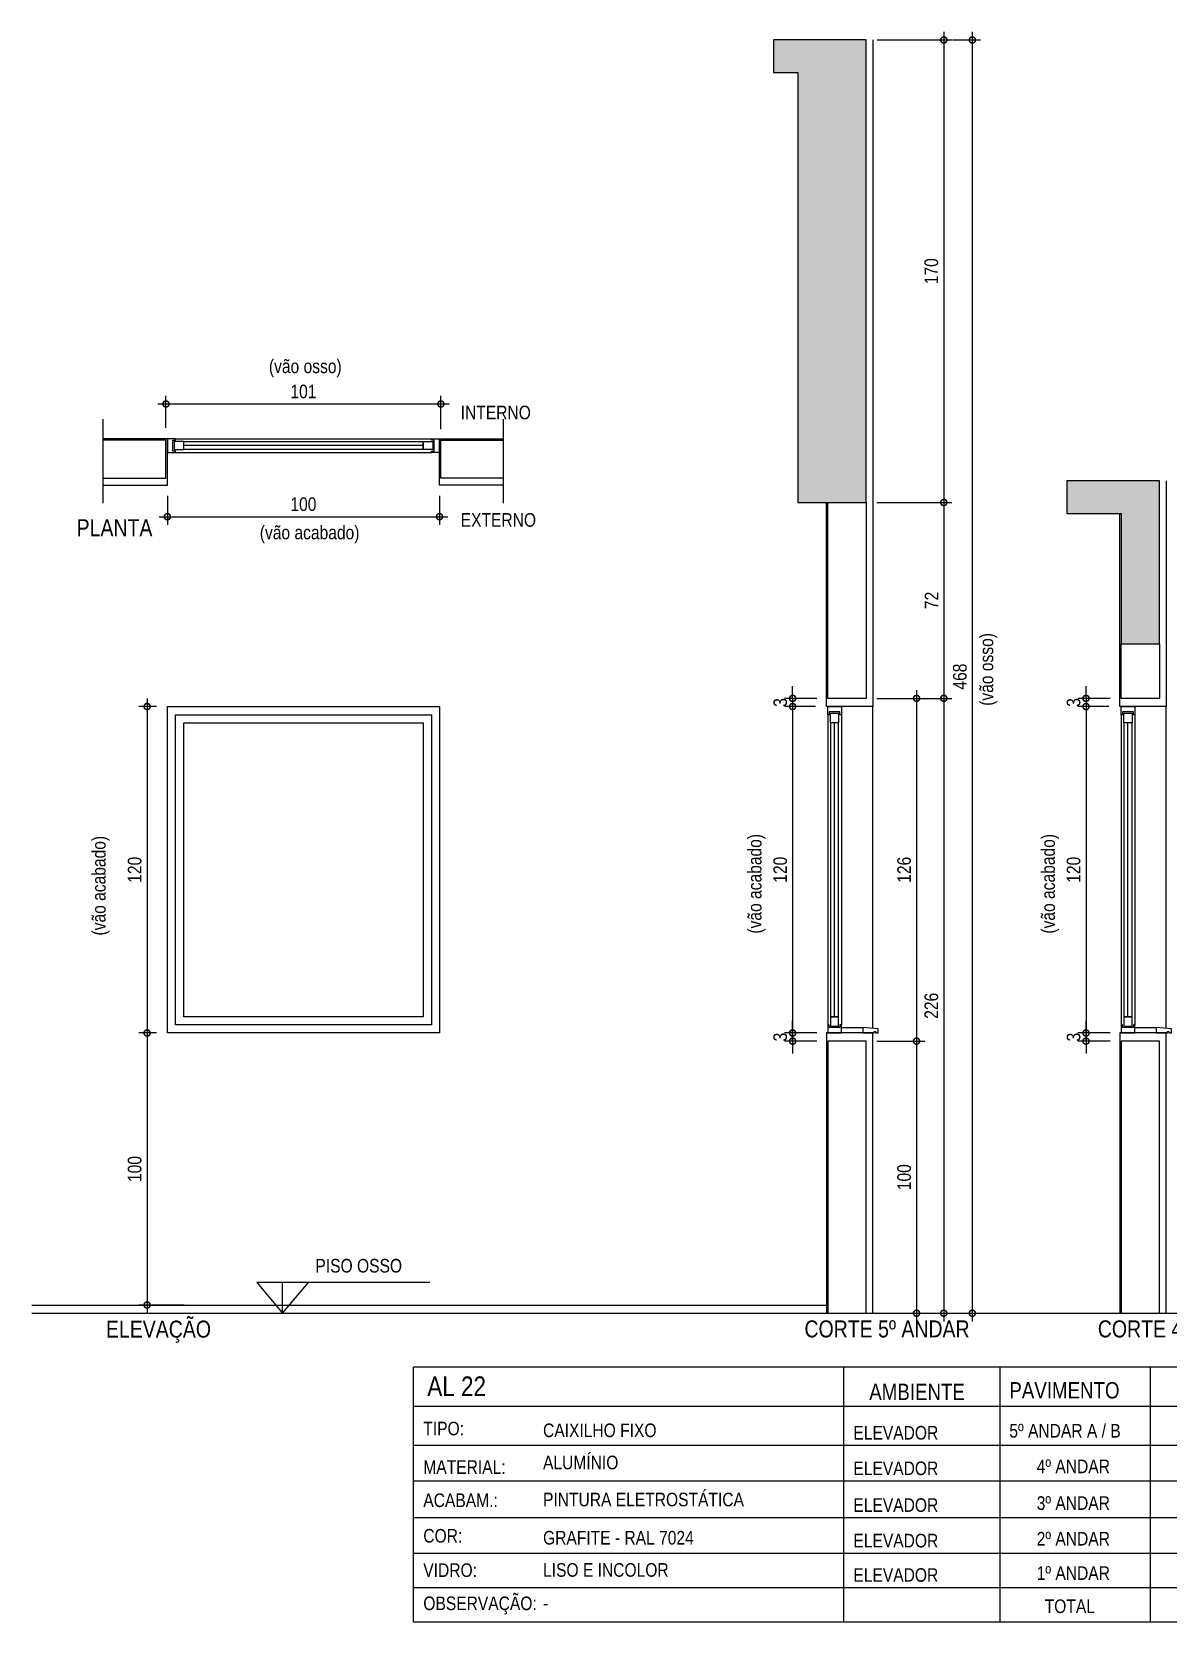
# Model space of a CAD drawing. Header units: metres. Extents: x 0 to 48.6, y -20.8 to 5.5.
# Drawn here: x 36.46 to 40.63, y -6.66 to -0.81 of the extents above; entities that cross this region are included whole.
import ezdxf

# ---------------------------------------------------------------- set-up
doc = ezdxf.new("R2010")
doc.units = ezdxf.units.M
for name, color, linetype in [('ARQ-ALV ACAB', 4, 'Continuous'), ('ARQ-ALV OSSO', 5, 'Continuous'), ('ARQ-AUX', 7, 'Continuous'), ('ARQ-AUX1', 1, 'Continuous'), ('ARQ-AUX2', 2, 'Continuous'), ('ARQ-CAX', 1, 'Continuous'), ('ARQ-CAX @ 1', 1, 'Continuous'), ('ARQ-DIM', 2, 'Continuous'), ('ARQ-ENCH', 1, 'Continuous'), ('ARQ-TXT', 2, 'Continuous'), ('ES-CORTE', 2, 'Continuous')]:
    doc.layers.add(name, color=color, linetype=linetype)
doc.styles.add('Adesa', font='ARIALN.TTF')
doc.dimstyles.new('ADESA 1-0025', dxfattribs={"dimtxt": 0.05, "dimasz": 0.045, "dimexe": 0.03, "dimexo": 0.04, "dimgap": 0.02, "dimtad": 1, "dimtoh": 1, "dimdec": 0, "dimlfac": 100, "dimzin": 4, "dimtxsty": 'Adesa', "dimblk": 'DOTSMALL', "dimcen": 1, "dimdle": 0.03, "dimclrd": 1, "dimclre": 1, "dimclrt": 256, "dimazin": 1, "dimtm": 1e-09, "dimtfac": 1, "dimtdec": 0, "dimtix": 1, "dimtmove": 2, "dimatfit": 0, "dimldrblk": 'DOTSMALL', "dimfxl": 0.8, "dimtvp": 2, "dimtolj": 1, "dimtzin": 0, "dimarcsym": 0})

# ---------------------------------------------------------------- blocks, each defined once
blk = doc.blocks.new('_DotSmall')
at = {"color": 0, "linetype": 'ByBlock', "const_width": 0.5}
blk.add_lwpolyline([(-0.0625, 0, 1), (0.0625, 0, 1)], format="xyb", close=True, dxfattribs=at)
blk = doc.blocks.new('*D356')
at = {"layer": 'ARQ-DIM', "color": 1, "lineweight": -2, "transparency": 16777216}
for p, q in [((36.9562, -2.5203), (36.9562, -2.6267)), ((37.9562, -2.5203), (37.9562, -2.6267)), ((36.9262, -2.5967), (37.9862, -2.5967))]:
    blk.add_line(p, q, dxfattribs=at)
at = {"layer": 'ARQ-DIM', "color": 1, "lineweight": -2, "transparency": 16777216, "xscale": 0.045, "yscale": 0.045, "zscale": 0.045, "rotation": 180}
blk.add_blockref('_DotSmall', (36.9562, -2.5967), dxfattribs=at)
at = {"layer": 'ARQ-DIM', "color": 1, "lineweight": -2, "transparency": 16777216, "xscale": 0.045, "yscale": 0.045, "zscale": 0.045}
blk.add_blockref('_DotSmall', (37.9562, -2.5967), dxfattribs=at)
at = {"layer": 'ARQ-DIM', "transparency": 16777216, "insert": (37.4562, -2.5511), "char_height": 0.05, "attachment_point": 5, "style": 'Adesa'}
blk.add_mtext('\\A1;100', dxfattribs=at)
blk = doc.blocks.new('*D350')
at = {"layer": 'ARQ-DIM', "color": 1, "lineweight": -2, "transparency": 16777216}
for p, q in [((36.8818, -3.2645), (36.8818, -4.5245)), ((36.9162, -3.2945), (36.8518, -3.2945)), ((36.9162, -4.4945), (36.8518, -4.4945))]:
    blk.add_line(p, q, dxfattribs=at)
at = {"layer": 'ARQ-DIM', "color": 1, "lineweight": -2, "transparency": 16777216, "xscale": 0.045, "yscale": 0.045, "zscale": 0.045}
for p, rotation in [((36.8818, -3.2945), 90), ((36.8818, -4.4945), 270)]:
    blk.add_blockref('_DotSmall', p, dxfattribs=dict(at, rotation=rotation))
at = {"layer": 'ARQ-DIM', "transparency": 16777216, "insert": (36.8363, -3.8945), "char_height": 0.05, "attachment_point": 5, "rotation": 90, "style": 'Adesa'}
blk.add_mtext('\\A1;120', dxfattribs=at)
blk = doc.blocks.new('*D357')
at = {"layer": 'ARQ-DIM', "color": 1, "lineweight": -2, "transparency": 16777216}
for p, q in [((36.9512, -2.2703), (36.9512, -2.1524)), ((37.9612, -2.2753), (37.9612, -2.1524)), ((36.9212, -2.1824), (37.9912, -2.1824))]:
    blk.add_line(p, q, dxfattribs=at)
at = {"layer": 'ARQ-DIM', "color": 1, "lineweight": -2, "transparency": 16777216, "xscale": 0.045, "yscale": 0.045, "zscale": 0.045, "rotation": 180}
blk.add_blockref('_DotSmall', (36.9512, -2.1824), dxfattribs=at)
at = {"layer": 'ARQ-DIM', "color": 1, "lineweight": -2, "transparency": 16777216, "xscale": 0.045, "yscale": 0.045, "zscale": 0.045}
blk.add_blockref('_DotSmall', (37.9612, -2.1824), dxfattribs=at)
at = {"layer": 'ARQ-DIM', "transparency": 16777216, "insert": (37.4562, -2.1369), "char_height": 0.05, "attachment_point": 5, "style": 'Adesa'}
blk.add_mtext('\\A1;101', dxfattribs=at)
blk = doc.blocks.new('*D351')
at = {"layer": 'ARQ-DIM', "color": 1, "lineweight": -2, "transparency": 16777216}
for p, q in [((36.9162, -4.4945), (36.8518, -4.4945)), ((36.8818, -4.4645), (36.8818, -5.5245)), ((37.0178, -5.4945), (36.8518, -5.4945))]:
    blk.add_line(p, q, dxfattribs=at)
at = {"layer": 'ARQ-DIM', "color": 1, "lineweight": -2, "transparency": 16777216, "xscale": 0.045, "yscale": 0.045, "zscale": 0.045}
for p, rotation in [((36.8818, -4.4945), 90), ((36.8818, -5.4945), 270)]:
    blk.add_blockref('_DotSmall', p, dxfattribs=dict(at, rotation=rotation))
at = {"layer": 'ARQ-DIM', "transparency": 16777216, "insert": (36.8363, -4.9945), "char_height": 0.05, "attachment_point": 5, "rotation": 90, "style": 'Adesa'}
blk.add_mtext('\\A1;100', dxfattribs=at)
blk = doc.blocks.new('*D352')
at = {"layer": 'ARQ-DIM', "color": 1, "lineweight": -2, "transparency": 16777216}
for p, q in [((39.709, -4.4945), (39.709, -5.5545)), ((39.5633, -4.5245), (39.739, -4.5245)), ((39.5633, -5.5245), (39.739, -5.5245))]:
    blk.add_line(p, q, dxfattribs=at)
at = {"layer": 'ARQ-DIM', "color": 1, "lineweight": -2, "transparency": 16777216, "xscale": 0.045, "yscale": 0.045, "zscale": 0.045}
for p, rotation in [((39.709, -4.5245), 90), ((39.709, -5.5245), 270)]:
    blk.add_blockref('_DotSmall', p, dxfattribs=dict(at, rotation=rotation))
at = {"layer": 'ARQ-DIM', "transparency": 16777216, "insert": (39.6635, -5.0245), "char_height": 0.05, "attachment_point": 5, "rotation": 90, "style": 'Adesa'}
blk.add_mtext('\\A1;100', dxfattribs=at)
blk = doc.blocks.new('*D353')
at = {"layer": 'ARQ-DIM', "color": 1, "lineweight": -2, "transparency": 16777216}
for p, q in [((39.5633, -3.2645), (39.739, -3.2645)), ((39.709, -3.2345), (39.709, -4.5545)), ((39.5633, -4.5245), (39.739, -4.5245))]:
    blk.add_line(p, q, dxfattribs=at)
at = {"layer": 'ARQ-DIM', "color": 1, "lineweight": -2, "transparency": 16777216, "xscale": 0.045, "yscale": 0.045, "zscale": 0.045}
for p, rotation in [((39.709, -3.2645), 90), ((39.709, -4.5245), 270)]:
    blk.add_blockref('_DotSmall', p, dxfattribs=dict(at, rotation=rotation))
at = {"layer": 'ARQ-DIM', "transparency": 16777216, "insert": (39.6635, -3.8945), "char_height": 0.05, "attachment_point": 5, "rotation": 90, "style": 'Adesa'}
blk.add_mtext('\\A1;126', dxfattribs=at)
blk = doc.blocks.new('*D354')
at = {"layer": 'ARQ-DIM', "color": 1, "lineweight": -2, "transparency": 16777216}
for p, q in [((39.8091, -0.8145), (39.8091, -2.5745)), ((39.5639, -0.8445), (39.8391, -0.8445)), ((39.5633, -2.5445), (39.8391, -2.5445))]:
    blk.add_line(p, q, dxfattribs=at)
at = {"layer": 'ARQ-DIM', "color": 1, "lineweight": -2, "transparency": 16777216, "xscale": 0.045, "yscale": 0.045, "zscale": 0.045}
for p, rotation in [((39.8091, -0.8445), 90), ((39.8091, -2.5445), 270)]:
    blk.add_blockref('_DotSmall', p, dxfattribs=dict(at, rotation=rotation))
at = {"layer": 'ARQ-DIM', "transparency": 16777216, "insert": (39.7636, -1.6945), "char_height": 0.05, "attachment_point": 5, "rotation": 90, "style": 'Adesa'}
blk.add_mtext('\\A1;170', dxfattribs=at)
blk = doc.blocks.new('*D355')
at = {"layer": 'ARQ-DIM', "color": 1, "lineweight": -2, "transparency": 16777216}
for p, q in [((39.779, -3.2645), (39.8391, -3.2645)), ((39.8091, -3.2345), (39.8091, -5.5545)), ((39.6912, -5.5245), (39.8391, -5.5245))]:
    blk.add_line(p, q, dxfattribs=at)
at = {"layer": 'ARQ-DIM', "color": 1, "lineweight": -2, "transparency": 16777216, "xscale": 0.045, "yscale": 0.045, "zscale": 0.045}
for p, rotation in [((39.8091, -3.2645), 90), ((39.8091, -5.5245), 270)]:
    blk.add_blockref('_DotSmall', p, dxfattribs=dict(at, rotation=rotation))
at = {"layer": 'ARQ-DIM', "transparency": 16777216, "insert": (39.7636, -4.3945), "char_height": 0.05, "attachment_point": 5, "rotation": 90, "style": 'Adesa'}
blk.add_mtext('\\A1;226', dxfattribs=at)
blk = doc.blocks.new('*D346')
at = {"layer": 'ARQ-DIM', "color": 1, "lineweight": -2, "transparency": 16777216}
for p, q in [((39.9139, -0.8145), (39.9139, -5.5545)), ((39.8412, -0.8445), (39.9439, -0.8445)), ((39.8051, -5.5245), (39.9439, -5.5245))]:
    blk.add_line(p, q, dxfattribs=at)
at = {"layer": 'ARQ-DIM', "color": 1, "lineweight": -2, "transparency": 16777216, "xscale": 0.045, "yscale": 0.045, "zscale": 0.045}
for p, rotation in [((39.9139, -0.8445), 90), ((39.9139, -5.5245), 270)]:
    blk.add_blockref('_DotSmall', p, dxfattribs=dict(at, rotation=rotation))
at = {"layer": 'ARQ-DIM', "transparency": 16777216, "insert": (39.8683, -3.1845), "char_height": 0.05, "attachment_point": 5, "rotation": 90, "style": 'Adesa'}
blk.add_mtext('\\A1;468', dxfattribs=at)
blk = doc.blocks.new('*D347')
at = {"layer": 'ARQ-DIM', "color": 1, "lineweight": -2, "transparency": 16777216}
for p, q in [((39.2537, -3.2645), (39.2537, -4.5245)), ((39.3377, -3.2945), (39.2237, -3.2945)), ((39.3377, -4.4945), (39.2237, -4.4945))]:
    blk.add_line(p, q, dxfattribs=at)
at = {"layer": 'ARQ-DIM', "color": 1, "lineweight": -2, "transparency": 16777216, "xscale": 0.045, "yscale": 0.045, "zscale": 0.045}
for p, rotation in [((39.2537, -3.2945), 90), ((39.2537, -4.4945), 270)]:
    blk.add_blockref('_DotSmall', p, dxfattribs=dict(at, rotation=rotation))
at = {"layer": 'ARQ-DIM', "transparency": 16777216, "insert": (39.2082, -3.8945), "char_height": 0.05, "attachment_point": 5, "rotation": 90, "style": 'Adesa'}
blk.add_mtext('\\A1;120', dxfattribs=at)
blk = doc.blocks.new('*D348')
at = {"layer": 'ARQ-DIM', "color": 1, "lineweight": -2, "transparency": 16777216}
for p, q in [((39.3427, -3.2645), (39.2237, -3.2645)), ((39.2537, -3.2645), (39.2537, -3.2195)), ((39.2537, -3.2645), (39.2537, -3.2945)), ((39.3377, -3.2945), (39.2237, -3.2945)), ((39.2537, -3.2945), (39.2537, -3.3395))]:
    blk.add_line(p, q, dxfattribs=at)
at = {"layer": 'ARQ-DIM', "color": 1, "lineweight": -2, "transparency": 16777216, "xscale": 0.045, "yscale": 0.045, "zscale": 0.045}
for p, rotation in [((39.2537, -3.2645), 270), ((39.2537, -3.2945), 90)]:
    blk.add_blockref('_DotSmall', p, dxfattribs=dict(at, rotation=rotation))
at = {"layer": 'ARQ-DIM', "transparency": 16777216, "insert": (39.2082, -3.2795), "char_height": 0.05, "attachment_point": 5, "rotation": 90, "style": 'Adesa'}
blk.add_mtext('\\A1;3', dxfattribs=at)
blk = doc.blocks.new('*D349')
at = {"layer": 'ARQ-DIM', "color": 1, "lineweight": -2, "transparency": 16777216}
for p, q in [((39.3427, -4.4945), (39.2237, -4.4945)), ((39.2537, -4.4945), (39.2537, -4.4495)), ((39.2537, -4.5245), (39.2537, -4.4945)), ((39.3427, -4.5245), (39.2237, -4.5245)), ((39.2537, -4.5245), (39.2537, -4.5695))]:
    blk.add_line(p, q, dxfattribs=at)
at = {"layer": 'ARQ-DIM', "color": 1, "lineweight": -2, "transparency": 16777216, "xscale": 0.045, "yscale": 0.045, "zscale": 0.045}
for p, rotation in [((39.2537, -4.4945), 270), ((39.2537, -4.5245), 90)]:
    blk.add_blockref('_DotSmall', p, dxfattribs=dict(at, rotation=rotation))
at = {"layer": 'ARQ-DIM', "transparency": 16777216, "insert": (39.2082, -4.5095), "char_height": 0.05, "attachment_point": 5, "rotation": 90, "style": 'Adesa'}
blk.add_mtext('\\A1;3', dxfattribs=at)
blk = doc.blocks.new('*D358')
at = {"layer": 'ARQ-DIM', "color": 1, "lineweight": -2, "transparency": 16777216}
for p, q in [((39.5633, -2.5445), (39.8391, -2.5445)), ((39.8091, -2.5145), (39.8091, -3.2945)), ((39.6912, -3.2645), (39.8391, -3.2645))]:
    blk.add_line(p, q, dxfattribs=at)
at = {"layer": 'ARQ-DIM', "color": 1, "lineweight": -2, "transparency": 16777216, "xscale": 0.045, "yscale": 0.045, "zscale": 0.045}
for p, rotation in [((39.8091, -2.5445), 90), ((39.8091, -3.2645), 270)]:
    blk.add_blockref('_DotSmall', p, dxfattribs=dict(at, rotation=rotation))
at = {"layer": 'ARQ-DIM', "transparency": 16777216, "insert": (39.764, -2.9045), "char_height": 0.05, "attachment_point": 5, "rotation": 90, "style": 'Adesa'}
blk.add_mtext('\\A1;72', dxfattribs=at)
blk = doc.blocks.new('*U310')
at = {"color": 0, "linetype": 'ByBlock', "ltscale": 0.5}
for points in [[(0.02, -0.045), (0.02, -0.045), (0.02, -0.045), (0.02, -0.045), (0.02, -0.045), (0.02, -0.045), (0.02, -0.045), (0.02, -0.045), (0.02, -0.045), (0.03, -0.045), (0.03, -0.05), (0, -0.05), (0, 0), (0.03, 0), (0.03, -0.005), (0.02, -0.005), (0.02, -0.045)], [(0.98, -0.045), (0.98, -0.045), (0.98, -0.045), (0.98, -0.045), (0.98, -0.045), (0.98, -0.045), (0.98, -0.045), (0.98, -0.045), (0.98, -0.045), (0.97, -0.045), (0.97, -0.05), (1, -0.05), (1, 0), (0.97, 0), (0.97, -0.005), (0.98, -0.005), (0.98, -0.045)], [(0.025, -0.01), (0.06, -0.01), (0.06, -0.04), (0.025, -0.04)], [(0.975, -0.01), (0.94, -0.01), (0.94, -0.04), (0.975, -0.04)]]:
    blk.add_lwpolyline(points, close=True, dxfattribs=at)
at = {"color": 8, "linetype": 'ByBlock', "ltscale": 0.5}
for points in [[(0.97, 0), (0.03, 0)], [(0.97, -0.05), (0.03, -0.05)]]:
    blk.add_lwpolyline(points, dxfattribs=at)
at = {"color": 7, "linetype": 'ByBlock', "ltscale": 0.5}
blk.add_lwpolyline([(0.94, -0.01), (0.94, -0.04), (0.06, -0.04), (0.06, -0.01)], close=True, dxfattribs=at)
blk.add_lwpolyline([(0.06, -0.025), (0.94, -0.025)], dxfattribs=at)
blk = doc.blocks.new('*U85')
at = {"color": 0, "linetype": 'ByBlock', "ltscale": 0.5}
for points in [[(0.02, -0.045), (0.02, -0.045), (0.02, -0.045), (0.02, -0.045), (0.02, -0.045), (0.02, -0.045), (0.02, -0.045), (0.02, -0.045), (0.02, -0.045), (0.03, -0.045), (0.03, -0.05), (0, -0.05), (0, 0), (0.03, 0), (0.03, -0.005), (0.02, -0.005), (0.02, -0.045)], [(1.18, -0.045), (1.18, -0.045), (1.18, -0.045), (1.18, -0.045), (1.18, -0.045), (1.18, -0.045), (1.18, -0.045), (1.18, -0.045), (1.18, -0.045), (1.17, -0.045), (1.17, -0.05), (1.2, -0.05), (1.2, 0), (1.17, 0), (1.17, -0.005), (1.18, -0.005), (1.18, -0.045)], [(0.025, -0.01), (0.06, -0.01), (0.06, -0.04), (0.025, -0.04)], [(1.175, -0.01), (1.14, -0.01), (1.14, -0.04), (1.175, -0.04)]]:
    blk.add_lwpolyline(points, close=True, dxfattribs=at)
at = {"color": 8, "linetype": 'ByBlock', "ltscale": 0.5}
for points in [[(1.17, 0), (0.03, 0)], [(1.17, -0.05), (0.03, -0.05)]]:
    blk.add_lwpolyline(points, dxfattribs=at)
at = {"color": 7, "linetype": 'ByBlock', "ltscale": 0.5}
blk.add_lwpolyline([(1.14, -0.01), (1.14, -0.04), (0.06, -0.04), (0.06, -0.01)], close=True, dxfattribs=at)
blk.add_lwpolyline([(0.06, -0.025), (1.14, -0.025)], dxfattribs=at)
blk = doc.blocks.new('*D374')
at = {"layer": 'ARQ-DIM', "color": 1, "lineweight": -2, "transparency": 16777216}
for p, q in [((40.3316, -3.2645), (40.3316, -4.5245)), ((40.4156, -3.2945), (40.3016, -3.2945)), ((40.4156, -4.4945), (40.3016, -4.4945))]:
    blk.add_line(p, q, dxfattribs=at)
at = {"layer": 'ARQ-DIM', "color": 1, "lineweight": -2, "transparency": 16777216, "xscale": 0.045, "yscale": 0.045, "zscale": 0.045}
for p, rotation in [((40.3316, -3.2945), 90), ((40.3316, -4.4945), 270)]:
    blk.add_blockref('_DotSmall', p, dxfattribs=dict(at, rotation=rotation))
at = {"layer": 'ARQ-DIM', "transparency": 16777216, "insert": (40.2861, -3.8945), "char_height": 0.05, "attachment_point": 5, "rotation": 90, "style": 'Adesa'}
blk.add_mtext('\\A1;120', dxfattribs=at)
blk = doc.blocks.new('*D375')
at = {"layer": 'ARQ-DIM', "color": 1, "lineweight": -2, "transparency": 16777216}
for p, q in [((40.4206, -3.2645), (40.3016, -3.2645)), ((40.3316, -3.2645), (40.3316, -3.2195)), ((40.3316, -3.2645), (40.3316, -3.2945)), ((40.4156, -3.2945), (40.3016, -3.2945)), ((40.3316, -3.2945), (40.3316, -3.3395))]:
    blk.add_line(p, q, dxfattribs=at)
at = {"layer": 'ARQ-DIM', "color": 1, "lineweight": -2, "transparency": 16777216, "xscale": 0.045, "yscale": 0.045, "zscale": 0.045}
for p, rotation in [((40.3316, -3.2645), 270), ((40.3316, -3.2945), 90)]:
    blk.add_blockref('_DotSmall', p, dxfattribs=dict(at, rotation=rotation))
at = {"layer": 'ARQ-DIM', "transparency": 16777216, "insert": (40.2861, -3.2795), "char_height": 0.05, "attachment_point": 5, "rotation": 90, "style": 'Adesa'}
blk.add_mtext('\\A1;3', dxfattribs=at)
blk = doc.blocks.new('*D376')
at = {"layer": 'ARQ-DIM', "color": 1, "lineweight": -2, "transparency": 16777216}
for p, q in [((40.4206, -4.4945), (40.3016, -4.4945)), ((40.3316, -4.4945), (40.3316, -4.4495)), ((40.3316, -4.5245), (40.3316, -4.4945)), ((40.4206, -4.5245), (40.3016, -4.5245)), ((40.3316, -4.5245), (40.3316, -4.5695))]:
    blk.add_line(p, q, dxfattribs=at)
at = {"layer": 'ARQ-DIM', "color": 1, "lineweight": -2, "transparency": 16777216, "xscale": 0.045, "yscale": 0.045, "zscale": 0.045}
for p, rotation in [((40.3316, -4.4945), 270), ((40.3316, -4.5245), 90)]:
    blk.add_blockref('_DotSmall', p, dxfattribs=dict(at, rotation=rotation))
at = {"layer": 'ARQ-DIM', "transparency": 16777216, "insert": (40.2861, -4.5095), "char_height": 0.05, "attachment_point": 5, "rotation": 90, "style": 'Adesa'}
blk.add_mtext('\\A1;3', dxfattribs=at)
blk = doc.blocks.new('ALUMINIO')
h = blk.add_hatch(color=8)
h.dxf.hatch_style = 1
h.paths.add_polyline_path([(39.2733, -2.5445), (39.5233, -2.5445), (39.5233, -0.8445), (39.1833, -0.8445), (39.1833, -0.9645), (39.2733, -0.9645)])
h = blk.add_hatch(color=8)
h.dxf.hatch_style = 1
h.paths.add_polyline_path([(40.6012, -2.4645), (40.2612, -2.4645), (40.2612, -2.5845), (40.4612, -2.5845), (40.4612, -3.0645), (40.6012, -3.0645)])
at = {"color": 8}
for p, q in [((39.1833, -0.8445), (39.1833, -0.9645)), ((40.2612, -2.4645), (40.2612, -2.5845))]:
    blk.add_line(p, q, dxfattribs=at)
at = {"layer": 'ARQ-ALV ACAB', "ltscale": 0.05}
blk.add_line((36.4583, -5.4945), (39.3783, -5.4945), dxfattribs=at)
at = {"layer": 'ARQ-ALV ACAB'}
for points in [[(39.5483, -0.8445), (39.5483, -3.2945), (39.3783, -3.2945), (39.3783, -2.5445)], [(40.6262, -2.4645), (40.6262, -3.2945), (40.4562, -3.2945), (40.4562, -2.5845)], [(39.5483, -5.5245), (39.5483, -4.4945), (39.3783, -4.4945), (39.3783, -5.5245)], [(40.6262, -5.5245), (40.6262, -4.4945), (40.4562, -4.4945), (40.4562, -5.5245)]]:
    blk.add_lwpolyline(points, dxfattribs=at)
at = {"layer": 'ARQ-ALV ACAB', "ltscale": 0.05}
for points in [[(36.7215, -2.4803), (36.9562, -2.4803), (36.9562, -2.3103), (36.7205, -2.3103)], [(38.1908, -2.4803), (37.9562, -2.4803), (37.9562, -2.3103), (38.1908, -2.3103)]]:
    blk.add_lwpolyline(points, dxfattribs=at)
at = {"layer": 'ARQ-ALV OSSO', "ltscale": 0.05}
for points in [[(36.7215, -2.4553), (36.9512, -2.4553), (36.9512, -2.3153), (36.7215, -2.3153)], [(38.1908, -2.4553), (37.9612, -2.4553), (37.9612, -2.3153), (38.1908, -2.3153)]]:
    blk.add_lwpolyline(points, dxfattribs=at)
at = {"layer": 'ARQ-ALV OSSO'}
for points in [[(39.5233, -2.5445), (39.5233, -3.2645), (39.3833, -3.2645), (39.3833, -2.5445)], [(40.6012, -3.0645), (40.6012, -3.2645), (40.4612, -3.2645), (40.4612, -3.0645)], [(39.5233, -5.5245), (39.5233, -4.5245), (39.3833, -4.5245), (39.3833, -5.5245)], [(40.6012, -5.5245), (40.6012, -4.5245), (40.4612, -4.5245), (40.4612, -5.5245)]]:
    blk.add_lwpolyline(points, dxfattribs=at)
at = {"layer": 'ARQ-AUX'}
for points in [[(39.5483, -4.4777), (39.5483, -3.2945)], [(40.6262, -4.4777), (40.6262, -3.2945)]]:
    blk.add_lwpolyline(points, dxfattribs=at)
at = {"layer": 'ARQ-AUX1'}
for points in [[(39.5113, -4.4945), (39.4327, -4.4945), (39.4327, -4.4745), (39.5113, -4.4745)], [(39.5583, -4.4945), (39.5683, -4.4945), (39.5683, -4.4795), (39.5113, -4.4745), (39.5113, -4.4945), (39.5533, -4.4945), (39.5533, -4.4895), (39.5583, -4.4895)], [(40.5892, -4.4945), (40.5106, -4.4945), (40.5106, -4.4745), (40.5892, -4.4745)], [(40.6362, -4.4945), (40.6462, -4.4945), (40.6462, -4.4795), (40.5892, -4.4745), (40.5892, -4.4945), (40.6312, -4.4945), (40.6312, -4.4895), (40.6362, -4.4895)]]:
    blk.add_lwpolyline(points, close=True, dxfattribs=at)
at = {"layer": 'ARQ-AUX2'}
for points in [[(39.1833, -0.9645), (39.2733, -0.9645), (39.2733, -2.5445), (39.5233, -2.5445), (39.5233, -0.8445), (39.1833, -0.8445)], [(40.2612, -2.5845), (40.4612, -2.5845), (40.4612, -3.0645), (40.6012, -3.0645), (40.6012, -2.4645), (40.2612, -2.4645)]]:
    blk.add_lwpolyline(points, dxfattribs=at)
at = {"layer": 'ARQ-CAX'}
for points in [[(36.9562, -3.2945), (37.9562, -3.2945), (37.9562, -4.4945), (36.9562, -4.4945)], [(36.9862, -3.3245), (37.9262, -3.3245), (37.9262, -4.4645), (36.9862, -4.4645)], [(37.0162, -3.3545), (37.8962, -3.3545), (37.8962, -4.4345), (37.0162, -4.4345)]]:
    blk.add_lwpolyline(points, close=True, dxfattribs=at)
at = {"layer": 'ARQ-DIM'}
blk.add_lwpolyline([(37.9208, -5.412), (37.2845, -5.412), (37.3795, -5.5245), (37.4744, -5.412), (37.2845, -5.412), (37.3795, -5.5245), (37.3795, -5.412)], dxfattribs=at)
at = {"layer": 'ARQ-ENCH', "ltscale": 0.01}
for p, q in [((36.7205, -2.5469), (36.7205, -2.2379)), ((38.1918, -2.5469), (38.1918, -2.2379)), ((41.0669, -5.7233), (37.8608, -5.7233)), ((37.8608, -6.6602), (37.8608, -5.7233)), ((39.4422, -6.6602), (39.4422, -5.7233)), ((39.4422, -6.6602), (39.4422, -5.7233)), ((40.0154, -5.7233), (40.0154, -6.6602)), ((40.5677, -5.7233), (40.5677, -6.6602)), ((41.0669, -5.8672), (37.8608, -5.8672)), ((41.0669, -6.011), (37.8608, -6.011)), ((41.0669, -6.1417), (37.8608, -6.1417)), ((41.0669, -6.2768), (37.8608, -6.2768)), ((41.0669, -6.4075), (37.8608, -6.4075)), ((41.0669, -6.5338), (37.8608, -6.5338)), ((41.0669, -6.6602), (37.8608, -6.6602))]:
    blk.add_line(p, q, dxfattribs=at)
at = {"layer": 'ES-CORTE'}
blk.add_line((36.4583, -5.5245), (43.6166, -5.5245), dxfattribs=at)
at = {"layer": 'ARQ-CAX @ 1', "rotation": 180}
blk.add_blockref('*U310', (37.9562, -2.3603), dxfattribs=at)
at = {"layer": 'ARQ-CAX @ 1', "xscale": -1, "rotation": 270}
for p in [(39.4327, -4.4945), (40.5106, -4.4945)]:
    blk.add_blockref('*U85', p, dxfattribs=at)
at = {"layer": 'ARQ-TXT', "attachment_point": 1, "style": 'Adesa'}
for s, insert, char_height, width in [('(vão osso)', (37.3294, -2.0189), 0.05, 0.551174), ('PLANTA', (36.6229, -2.606), 0.0625, 0.551174), ('(vão acabado)', (37.2959, -2.6298), 0.05, 0.551174), ('PISO OSSO', (37.5003, -5.3249), 0.05, 0.88), ('ELEVAÇÃO', (36.7307, -5.5517), 0.0625, 0.551174), ('CORTE 5º ANDAR', (39.2971, -5.5509), 0.0625, 0.683663), ('CORTE 4º ANDAR', (40.375, -5.5509), 0.0625, 0.727422)]:
    blk.add_mtext(s, dxfattribs=dict(at, insert=insert, char_height=char_height, width=width))
at = {"layer": 'ARQ-TXT', "ltscale": 0.01, "style": 'Adesa'}
for s, insert, char_height, width, attachment_point in [('INTERNO', (38.0341, -2.1888), 0.05, 0.686828, 1), ('EXTERNO', (38.0341, -2.5836), 0.05, 0.686828, 1), ('AL 22', (37.9114, -5.7568), 0.072, 0.605305, 1), ('AMBIENTE', (39.7108, -5.7836), 0.06, 0.467927, 2), ('PAVIMENTO', (40.05, -5.8083), 0.06, 0.336611, 4), ('TIPO:', (37.8967, -5.9233), 0.05, 0.166457, 1), ('CAIXILHO FIXO', (38.3366, -5.9299), 0.05, 1.067594, 1), ('ELEVADOR', (39.4769, -5.9642), 0.05, 0.467927, 4), ('5º ANDAR A / B', (40.05, -5.9569), 0.05, 0.55993, 4), ('MATERIAL:', (37.8967, -6.0649), 0.05, 0.336303, 1), ('ALUMÍNIO', (38.3366, -6.0481), 0.05, 1.067594, 1), ('ELEVADOR', (39.4769, -6.0949), 0.05, 0.467927, 4), ('4º ANDAR', (40.1505, -6.0876), 0.05, 0.55993, 4), ('ACABAM.:', (37.8967, -6.1869), 0.05, 0.336303, 1), ('PINTURA ELETROSTÁTICA', (38.3366, -6.1842), 0.05, 1.067594, 1), ('ELEVADOR', (39.4769, -6.23), 0.05, 0.467927, 4), ('3º ANDAR', (40.1505, -6.2227), 0.05, 0.55993, 4), ('COR:', (37.8967, -6.3176), 0.05, 0.336303, 1), ('GRAFITE - RAL 7024', (38.3366, -6.3247), 0.05, 1.067594, 1), ('ELEVADOR', (39.4769, -6.3607), 0.05, 0.467927, 4), ('2º ANDAR', (40.1505, -6.3534), 0.05, 0.55993, 4), ('VIDRO:', (37.8967, -6.4439), 0.05, 0.336303, 1), ('LISO E INCOLOR', (38.3366, -6.4431), 0.05, 1.067594, 1), ('ELEVADOR', (39.4769, -6.487), 0.05, 0.467927, 4), ('1º ANDAR', (40.1505, -6.4797), 0.05, 0.55993, 4), ('OBSERVAÇÃO:', (37.8967, -6.5658), 0.05, 0.336303, 1), ('-', (38.3366, -6.5651), 0.05, 1.067594, 1), ('TOTAL', (40.2721, -6.5765), 0.05, 0.410919, 2)]:
    blk.add_mtext(s, dxfattribs=dict(at, insert=insert, char_height=char_height, width=width, attachment_point=attachment_point))
at = {"layer": 'ARQ-TXT', "ltscale": 0.01, "char_height": 0.05, "width": 0.88, "attachment_point": 1, "rotation": 90, "style": 'Adesa'}
for s, insert in [('{\\fArial Narrow|b0|i0|c0|p34;(vão osso)}', (39.9406, -3.2919)), ('{\\fArial Narrow|b0|i0|c0|p34;(vão acabado)}', (36.6794, -4.1362)), ('{\\fArial Narrow|b0|i0|c0|p34;(vão acabado)}', (39.0892, -4.1292)), ('{\\fArial Narrow|b0|i0|c0|p34;(vão acabado)}', (40.1671, -4.1292))]:
    blk.add_mtext(s, dxfattribs=dict(at, insert=insert))
at = {"layer": 'ARQ-DIM'}
for base, p1, p2, picture, middle in [((39.8091, -2.5445), (39.5239, -0.8445), (39.5233, -2.5445), '*D354', (39.7636, -1.6945)), ((39.9139, -5.5245), (39.8012, -0.8445), (39.7651, -5.5245), '*D346', (39.8683, -3.1845)), ((39.8091, -3.2645), (39.5233, -2.5445), (39.6512, -3.2645), '*D358', (39.764, -2.9045)), ((36.8818, -4.4945), (36.9562, -3.2945), (36.9562, -4.4945), '*D350', (36.8363, -3.8945)), ((39.2537, -3.2945), (39.3827, -3.2645), (39.3777, -3.2945), '*D348', (39.2082, -3.2795)), ((39.2537, -4.4945), (39.3777, -3.2945), (39.3777, -4.4945), '*D347', (39.2082, -3.8945)), ((39.709, -4.5245), (39.5233, -3.2645), (39.5233, -4.5245), '*D353', (39.6635, -3.8945)), ((39.8091, -5.5245), (39.739, -3.2645), (39.6512, -5.5245), '*D355', (39.7636, -4.3945)), ((40.3316, -3.2945), (40.4606, -3.2645), (40.4556, -3.2945), '*D375', (40.2861, -3.2795)), ((40.3316, -4.4945), (40.4556, -3.2945), (40.4556, -4.4945), '*D374', (40.2861, -3.8945)), ((36.8818, -5.4945), (36.9562, -4.4945), (37.0578, -5.4945), '*D351', (36.8363, -4.9945)), ((39.2537, -4.4945), (39.3827, -4.5245), (39.3827, -4.4945), '*D349', (39.2082, -4.5095)), ((39.709, -5.5245), (39.5233, -4.5245), (39.5233, -5.5245), '*D352', (39.6635, -5.0245)), ((40.3316, -4.4945), (40.4606, -4.5245), (40.4606, -4.4945), '*D376', (40.2861, -4.5095))]:
    dim = blk.add_linear_dim(base=base, p1=p1, p2=p2, angle=90, dimstyle='ADESA 1-0025', dxfattribs=at)
    dim.commit()
    dim.dimension.update_dxf_attribs({"geometry": picture, "text_midpoint": middle})
for base, p1, p2, picture, middle in [((37.9612, -2.1824), (36.9512, -2.3103), (37.9612, -2.3153), '*D357', (37.4562, -2.1369)), ((37.9562, -2.5967), (36.9562, -2.4803), (37.9562, -2.4803), '*D356', (37.4562, -2.5511))]:
    dim = blk.add_linear_dim(base=base, p1=p1, p2=p2, dimstyle='ADESA 1-0025', dxfattribs=at)
    dim.commit()
    dim.dimension.update_dxf_attribs({"geometry": picture, "text_midpoint": middle})

msp = doc.modelspace()

# ---------------------------------------------------------------- block references
msp.add_blockref('ALUMINIO', (0, 0))

doc.saveas('drawing.dxf')
